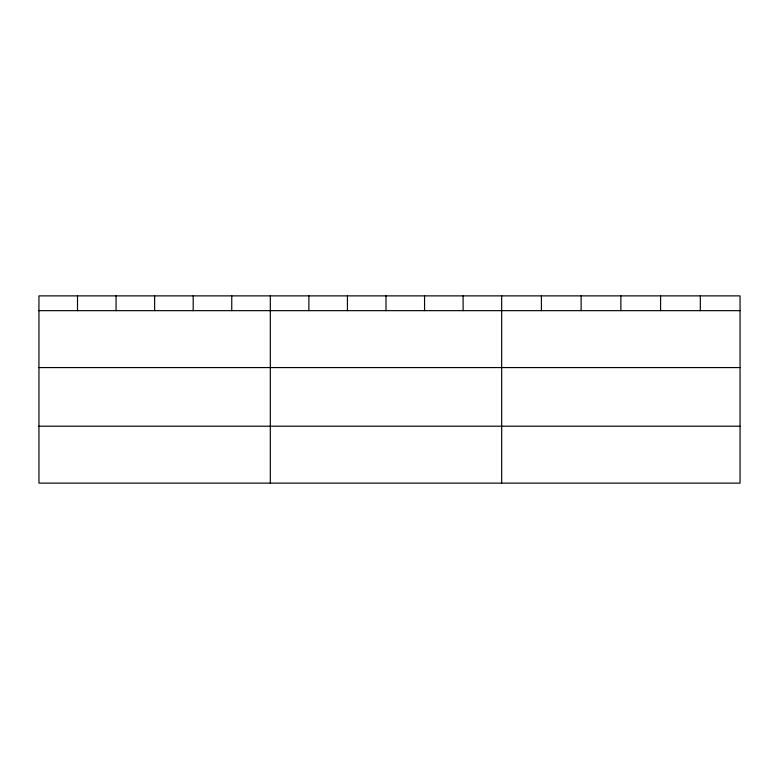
<?xml version="1.0" encoding="UTF-8"?>
<svg xmlns="http://www.w3.org/2000/svg" width="779" height="779" viewBox="0 0 779 779"><rect width="100%" height="100%" fill="white"/><g stroke="black" fill="none" stroke-linecap="round" stroke-linejoin="round"><path stroke-width="1.17" d="M740.05 367.571L740.05 295.874L38.95 295.874L38.95 483.126L740.05 483.126L740.05 367.571L38.95 367.571M38.95 310.655L740.05 310.655M38.95 426.21L740.05 426.21M700.321 295.874L700.321 310.655M660.592 295.874L660.592 310.655M620.863 295.874L620.863 310.655M581.134 295.874L581.134 310.655M541.405 295.874L541.405 310.655M501.676 295.874L501.676 483.126M463.115 295.874L463.115 310.655M424.555 295.874L424.555 310.655M385.994 295.874L385.994 310.655M347.434 295.874L347.434 310.655M308.873 295.874L308.873 310.655M270.313 295.874L270.313 483.126M231.752 295.874L231.752 310.655M193.192 295.874L193.192 310.655M154.632 295.874L154.632 310.655M116.071 295.874L116.071 310.655M77.51 295.874L77.51 310.655"/></g></svg>
